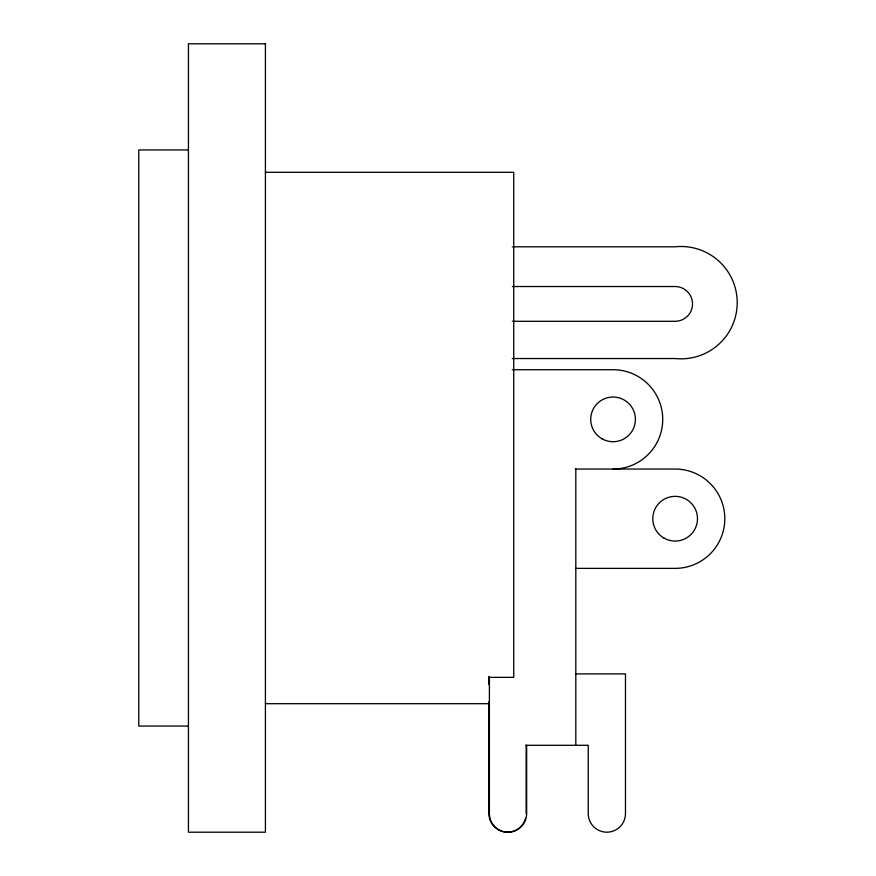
<?xml version="1.0" encoding="UTF-8"?>
<svg xmlns="http://www.w3.org/2000/svg" width="876" height="876" viewBox="0 0 876 876"><rect width="100%" height="100%" fill="white"/><g stroke="black" fill="none" stroke-linecap="round" stroke-linejoin="round"><path stroke-width="1.31" d="M188.439 149.949L138.78 149.949L138.78 726.051L188.439 726.051M265.417 172.298L513.741 172.298L513.741 677.356L488.907 677.356M512.274 246.802L675.144 246.802A56.184 56.184 0 0 1 737.22 302.669A56.184 56.184 0 0 1 675.144 358.536L512.274 358.536M512.383 286.529L675.144 286.529A17.378 17.378 0 0 1 692.522 303.906A17.378 17.378 0 0 1 675.144 321.295L512.383 321.295M512.219 369.716L613.058 369.716A49.658 49.658 0 0 1 662.727 419.374A49.658 49.658 0 0 1 613.058 469.043M575.225 469.043L675.144 469.043A49.658 49.658 0 0 1 724.802 518.702A49.658 49.658 0 0 1 675.144 568.371L575.817 568.371M575.817 673.896L625.475 673.896L625.475 813.574A18.626 18.626 0 0 1 606.849 832.2A18.626 18.626 0 0 1 588.234 813.574L588.234 745.29L525.644 745.29M265.417 703.702L488.907 703.702M575.817 469.043L575.817 745.29M526.651 745.29L526.651 813.574A18.626 18.626 0 0 1 508.025 832.2A18.626 18.626 0 0 1 489.399 813.574L489.399 677.192M526.148 745.29L526.148 813.574M488.907 676.425L488.907 684.561M488.907 701.785L488.907 813.574A18.626 18.626 0 0 0 515.767 830.273M525.512 818.392A18.626 18.626 0 0 1 516.84 829.703M265.417 43.8L188.439 43.8L188.439 832.2L265.417 832.2L265.417 43.8M601.889 438.734A22.349 22.349 0 0 0 635.407 419.374A22.349 22.349 0 0 0 601.889 400.025A22.349 22.349 0 0 0 601.889 438.734M663.964 538.061A22.349 22.349 0 0 0 697.493 518.702A22.349 22.349 0 0 0 663.964 499.353A22.349 22.349 0 0 0 663.964 538.061"/></g></svg>
